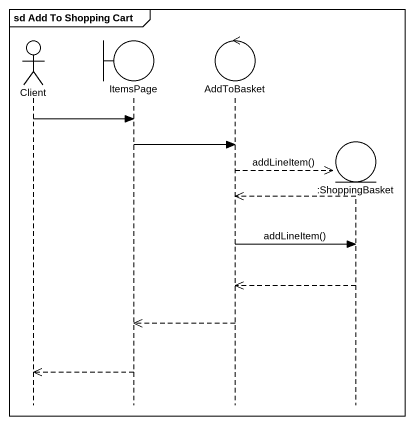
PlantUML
@startuml
mainframe sd Add To Shopping Cart
hide footbox
actor Client
boundary ItemsPage
control AddToBasket
entity ":ShoppingBasket" as ShoppingBasket

Client -> ItemsPage
ItemsPage -> AddToBasket
AddToBasket -->> ShoppingBasket ** : addLineItem()
ShoppingBasket -->> AddToBasket
AddToBasket -> ShoppingBasket : addLineItem()
ShoppingBasket -->> AddToBasket
AddToBasket -->> ItemsPage
ItemsPage -->> Client
@enduml
